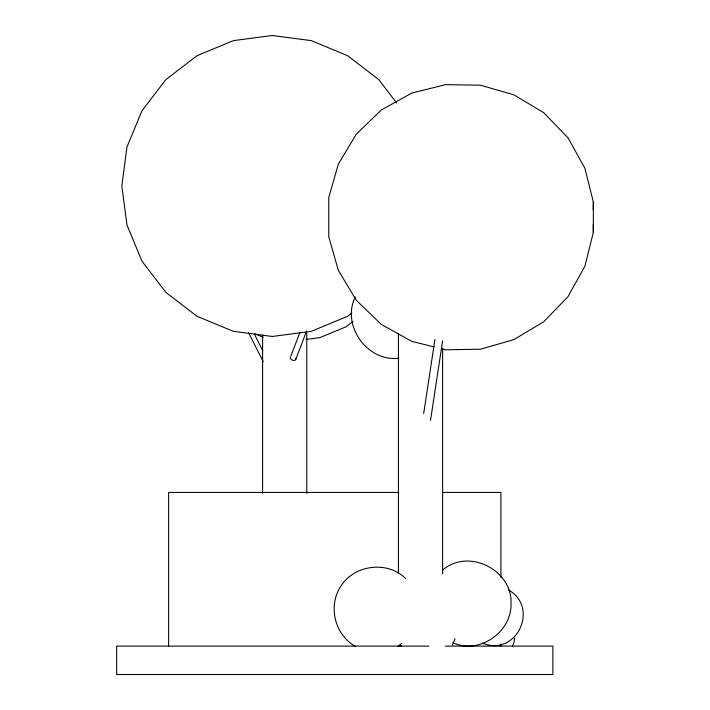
<?xml version="1.0" encoding="UTF-8"?>
<svg xmlns="http://www.w3.org/2000/svg" width="710" height="710" viewBox="0 0 710 710"><rect width="100%" height="100%" fill="white"/><g stroke="black" fill="none" stroke-linecap="round" stroke-linejoin="round"><path stroke-width="1.06" d="M593.214 209.619L593.338 202.03L584.889 168.234L567.982 137.775L543.771 112.73L513.898 94.803L480.404 85.218L445.569 84.632L411.773 93.081L381.314 109.988L356.269 134.199L338.342 164.072L328.765 197.566L328.765 236.856L338.342 270.35L356.269 300.223L381.314 324.443L411.773 341.35L433.952 346.888M514.59 638.086L514.031 642.328L512.389 646.286M423.675 413.575L434.937 339.46M430.517 420.409L442.614 340.844M593.338 202.03L593.338 232.401L584.889 266.197L567.982 296.656L543.771 321.701L513.898 339.628L480.404 349.205L445.569 349.799L441.345 348.743M290.869 356.109L299.922 332.466M295.662 359.624L306.676 330.842M355.293 296.957C341.066 325.358 367.416 362.224 398.86 358.222M452.51 645.035L455.119 638.743M351.885 312.986L347.554 316.314L311.264 331.339L272.312 336.469L233.359 331.339L197.069 316.314L165.9 292.396L141.991 261.227L126.957 224.937L121.827 185.984L126.957 147.041L141.991 110.742L165.9 79.573L197.069 55.664L233.359 40.63L272.312 35.5L311.264 40.63L347.554 55.664L378.723 79.573L396.659 102.95M352.852 321.55L345.974 326.822L319.953 337.605L305.992 339.442M442.348 570.325C467.863 547.632 512.425 569.597 511.04 603.518C511.848 632.264 479.064 654.931 452.758 642.719M397.831 646.322L401.842 643.251M398.825 492.429L168.616 492.429L168.616 646.109M442.463 492.429L500.914 492.429L500.914 577.558M398.443 645.851L401.398 645.851M428.893 646.109L116.662 646.109L116.662 674.5L552.859 674.5L552.859 646.109L445.41 646.109M255.094 333.869L263.099 337.188M482.321 643.056C515.851 657.531 540.106 608.106 508.537 589.93M405.845 578.712C387.101 559.826 352.488 564.947 339.646 588.146C328.127 607.813 335.431 635.051 355.24 646.322M254.366 334.046L262.753 350.696M248.385 332.245L263.17 361.612M593.214 224.804L593.338 232.401M500.914 643.899L500.914 646.109M442.623 348.069L442.623 573.893M398.443 333.673L398.443 572.784M306.782 332.821L306.782 493.343M262.602 335.04L262.602 493.343M295.821 358.648A2.893 1.89 20.9 0 1 292.768 360.272A2.893 1.89 20.9 0 1 290.479 357.139"/></g></svg>
